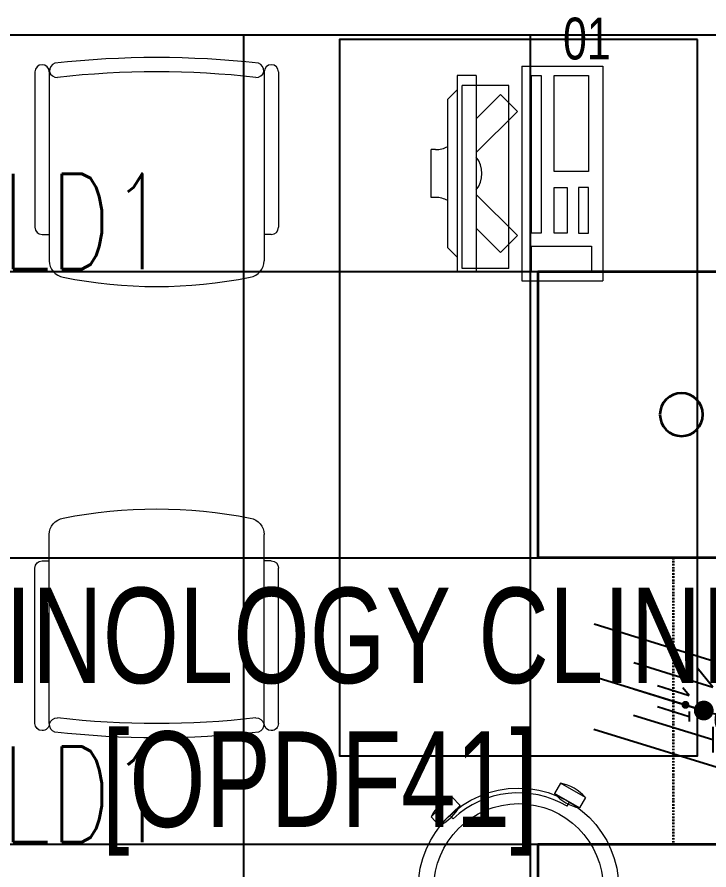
# Model space of a CAD drawing. Extents: x -12260 to 57327, y -29287 to 19916.
# Drawn here: x 46801 to 48250, y 3686 to 5473 of the extents above; entities that cross this region are included whole.
import ezdxf
from ezdxf.enums import TextEntityAlignment as Align

# ---------------------------------------------------------------- set-up
doc = ezdxf.new("R2010")
doc.units = 0
doc.header["$LTSCALE"] = 0.25
doc.linetypes.add('DASHDOT', pattern=[25.4, 12.7, -6.35, 0, -6.35])
for name, color, linetype, lineweight in [('01-First Floor$0$72_EGR_BASE_TEXT', 252, 'Continuous', 5), ('01-First Floor$0$72_EGR_EQP_TAG', 142, 'Continuous', 5), ('01-First Floor$0$LOADING', 253, 'Continuous', 5), ('01-First Floor$0$Walls', 251, 'Continuous', 5), ('E-LITE-CIRC-NUMB', 6, 'Continuous', 25), ('E-LITE-CLNG', 150, 'Continuous', 35), ('E-LITE-CLNG-CNDT', 6, 'DASHDOT', 35), ('E-LITE-CTRL', 6, 'Continuous', 25), ('E-LITE-IDEN', 6, 'Continuous', 25), ('E-POWR-WIRE', 6, 'Continuous', 25), ('E-POWR-WIRE @ 100', 6, 'Continuous', 25), ('E-POWR-WIRE @ 20', 6, 'Continuous', 25), ('E-POWR-WIRE @ 50', 6, 'Continuous', 25)]:
    doc.layers.add(name, color=color, linetype=linetype, lineweight=lineweight)
doc.layers.add('01-First Floor$0$FALSE CEILING', color=251, linetype='Continuous')
doc.layers.add('01-First Floor$0$TME-NON MEDICAL FURNITURE', color=242, linetype='Continuous')
doc.styles.add('01-First Floor$0$X3G_ENTITY_257CFD', font='swisscl.ttf', dxfattribs={"height": 200})
doc.styles.add('01-First Floor$0$X3G_ENTITY_9EC9', font='swisscl.ttf', dxfattribs={"height": 0.2})
doc.styles.add('01-First Floor$0$X3G_ENTITY_9F38', font='swisscl.ttf', dxfattribs={"height": 0.2})
doc.styles.add('DC_SIMPLEX', font='SIMPLEX.shx', dxfattribs={"width": 0.7})

# ---------------------------------------------------------------- blocks, each defined once
blk = doc.blocks.new('01-First Floor$0$GF21016-P')
at = {"layer": '01-First Floor$0$LOADING', "extrusion": (-1.24384e-09, -1.20261e-09, -1)}
for p, q in [((0.0128, 0.0179), (0.0128, 0.4136)), ((0.4628, 0.0179), (0.4628, 0.4136)), ((-0.0022, 0.3585), (0.0128, 0.3585)), ((0.4778, 0.3585), (0.4628, 0.3585)), ((-0.0172, 0.0179), (-0.0172, 0.3435)), ((0.4928, 0.0179), (0.4928, 0.3435)), ((0.4778, 0.0029), (0.4778, 0.0029))]:
    blk.add_line(p, q, dxfattribs=at)
for centre, radius, start, end in [((-0.2378, -0.5362), 1.0036, 78.7568, 101.2432), ((-0.0478, 0.4136), 0.035, 0, 80.6557), ((-0.4278, 0.4136), 0.035, 99.3443, 180), ((0.0022, 0.3435), 0.015, 0, 90), ((-0.4778, 0.3435), 0.015, 90, 180), ((0.0022, 0.0179), 0.015, 270, 0), ((0.0022, 0.0179), 0.015, 180, 270), ((-0.0284, 0.0145), 0.015, 284.3864, 95.5209), ((-0.2378, 1.8928), 1.8749, 263.6341, 276.3659), ((-0.4471, 0.0145), 0.015, 84.4791, 255.6136), ((-0.4778, 0.0179), 0.015, 270, 0), ((-0.4778, 0.0179), 0.015, 180, 270), ((-0.2378, 1.8734), 1.8855, 263.5119, 276.4881)]:
    blk.add_arc(centre, radius, start, end, dxfattribs=at)
blk = doc.blocks.new('01-First Floor$0$ITCWLS1-P')
at = {"layer": '01-First Floor$0$LOADING'}
for p, q in [((-0.17, 0.45), (-0.17, 0)), ((-0.17, 0.45), (0, 0.45)), ((0, 0.45), (0, 0)), ((-0.2651, 0.43, 0), (-0.3051, 0.43, 0)), ((-0.3051, 0.43, 0), (-0.3051, 0.02, 0)), ((-0.2651, 0.43, 0), (-0.2651, 0.02, 0)), ((-0.1496, 0.4305), (-0.1291, 0.4305)), ((-0.1291, 0.4305), (-0.1291, 0.4089)), ((-0.3251, 0.38, 0), (-0.3051, 0.4, 0)), ((-0.197, 0.4094), (-0.295, 0.4094)), ((-0.295, 0.0264), (-0.295, 0.4094)), ((-0.197, 0.0264), (-0.197, 0.4094)), ((-0.3251, 0.38, 0), (-0.3251, 0.07, 0)), ((-0.3503, 0.275), (-0.3596, 0.275)), ((-0.3596, 0.175), (-0.3596, 0.275)), ((-0.3503, 0.175), (-0.3596, 0.175)), ((-0.3251, 0.07, 0), (-0.3051, 0.05, 0)), ((-0.3051, 0.02, 0), (-0.2651, 0.02, 0)), ((-0.197, 0.0264), (-0.295, 0.0264)), ((-0.17, 0), (0, 0))]:
    blk.add_line(p, q, dxfattribs=at)
at = {"layer": '01-First Floor$0$LOADING', "extrusion": (2.48281e-10, 3.18408e-10, -1)}
for p, q in [((-0.2651, 0.3395), (-0.2144, 0.3902)), ((-0.1791, 0.3548), (-0.2144, 0.3902)), ((-0.2651, 0.2688), (-0.1791, 0.3548))]:
    blk.add_line(p, q, dxfattribs=at)
at = {"layer": '01-First Floor$0$LOADING', "extrusion": (2.48281e-10, -3.18408e-10, -1)}
for p, q in [((-0.2651, 0.1812), (-0.1791, 0.0952)), ((-0.2651, 0.1105), (-0.2144, 0.0598)), ((-0.1791, 0.0952), (-0.2144, 0.0598))]:
    blk.add_line(p, q, dxfattribs=at)
at = {"layer": '01-First Floor$0$LOADING'}
for points in [[(-0.1291, 0.4089), (-0.1291, 0.1), (-0.1496, 0.1), (-0.1496, 0.4305)], [(-0.1496, 0.1), (-0.1496, 0.1), (-0.1496, 0.1), (-0.1496, 0.1), (-0.1496, 0.1), (-0.1496, 0.1), (-0.1496, 0.1), (-0.1496, 0.1), (-0.1496, 0.1)], [(-0.1496, 0.1), (-0.1496, 0.1), (-0.1496, 0.1), (-0.1496, 0.1), (-0.1496, 0.1), (-0.1496, 0.1), (-0.1496, 0.1), (-0.1496, 0.1), (-0.1496, 0.1), (-0.1496, 0.1), (-0.1496, 0.1), (-0.1496, 0.1), (-0.1496, 0.1), (-0.1496, 0.1), (-0.1496, 0.1), (-0.1496, 0.1), (-0.1496, 0.1), (-0.1496, 0.1)], [(-0.1496, 0.1), (-0.1496, 0.1), (-0.1496, 0.1), (-0.1496, 0.1), (-0.1496, 0.1), (-0.1496, 0.1), (-0.1496, 0.1), (-0.1496, 0.1), (-0.1496, 0.1), (-0.1496, 0.1)], [(-0.1496, 0.1), (-0.1496, 0.1), (-0.1496, 0.1), (-0.1496, 0.1), (-0.1496, 0.1), (-0.1496, 0.1), (-0.1496, 0.1)], [(-0.1496, 0.1), (-0.1496, 0.1), (-0.1496, 0.1), (-0.1496, 0.1), (-0.1496, 0.1), (-0.1496, 0.1), (-0.1496, 0.1), (-0.1496, 0.1), (-0.1496, 0.1), (-0.1496, 0.1)], [(-0.1496, 0.1), (-0.1496, 0.1), (-0.1496, 0.1), (-0.1496, 0.1), (-0.1496, 0.1), (-0.1496, 0.1), (-0.1496, 0.1), (-0.1496, 0.1), (-0.1496, 0.1), (-0.1496, 0.1), (-0.1496, 0.1), (-0.1496, 0.1), (-0.1496, 0.1), (-0.1496, 0.1), (-0.1496, 0.1)], [(-0.1496, 0.1), (-0.1496, 0.1), (-0.1496, 0.1), (-0.1496, 0.1), (-0.1496, 0.1), (-0.1496, 0.1), (-0.1496, 0.1), (-0.1496, 0.1), (-0.1496, 0.1), (-0.1496, 0.1)], [(-0.1496, 0.1), (-0.1496, 0.1), (-0.1496, 0.1), (-0.1496, 0.1), (-0.1496, 0.1), (-0.1496, 0.1), (-0.1496, 0.1), (-0.1496, 0.1), (-0.1496, 0.1), (-0.1496, 0.1)], [(-0.1496, 0.1), (-0.1496, 0.1), (-0.1496, 0.1), (-0.1496, 0.1), (-0.1496, 0.1), (-0.1496, 0.1), (-0.1496, 0.1), (-0.1496, 0.1), (-0.1496, 0.1), (-0.1496, 0.1), (-0.1496, 0.1), (-0.1496, 0.1), (-0.1496, 0.1), (-0.1496, 0.1), (-0.1496, 0.1), (-0.1496, 0.1), (-0.1496, 0.1), (-0.1496, 0.1), (-0.1496, 0.1), (-0.1496, 0.1), (-0.1496, 0.1), (-0.1496, 0.1), (-0.1496, 0.1), (-0.1496, 0.1), (-0.1496, 0.1), (-0.1496, 0.1), (-0.1496, 0.1), (-0.1496, 0.1), (-0.1496, 0.1), (-0.1496, 0.1), (-0.1496, 0.1), (-0.1496, 0.1), (-0.1496, 0.1), (-0.1496, 0.1), (-0.1496, 0.1), (-0.1496, 0.1), (-0.1496, 0.1), (-0.1496, 0.1), (-0.1496, 0.1), (-0.1496, 0.1), (-0.1496, 0.1), (-0.1496, 0.1), (-0.1496, 0.1), (-0.1496, 0.1), (-0.1496, 0.1), (-0.1496, 0.1), (-0.1496, 0.1), (-0.1496, 0.1), (-0.1496, 0.1), (-0.1496, 0.1), (-0.1496, 0.1), (-0.1496, 0.1), (-0.1496, 0.1), (-0.1496, 0.1)], [(-0.1496, 0.1), (-0.1496, 0.1), (-0.1496, 0.1), (-0.1496, 0.1), (-0.1496, 0.1), (-0.1496, 0.1), (-0.1496, 0.1), (-0.1496, 0.1), (-0.1496, 0.1), (-0.1496, 0.1), (-0.1496, 0.1), (-0.1496, 0.1), (-0.1496, 0.1), (-0.1496, 0.1), (-0.1496, 0.1), (-0.1496, 0.1), (-0.1496, 0.1), (-0.1496, 0.1), (-0.1496, 0.1), (-0.1496, 0.1), (-0.1496, 0.1), (-0.1496, 0.1), (-0.1496, 0.1), (-0.1496, 0.1), (-0.1496, 0.1), (-0.1496, 0.1), (-0.1496, 0.1), (-0.1496, 0.1), (-0.1496, 0.1), (-0.1496, 0.1), (-0.1496, 0.1), (-0.1496, 0.1), (-0.1496, 0.1), (-0.1496, 0.1), (-0.1496, 0.1), (-0.1496, 0.1), (-0.1496, 0.1), (-0.1496, 0.1), (-0.1496, 0.1), (-0.1496, 0.1), (-0.1496, 0.1), (-0.1496, 0.1), (-0.1496, 0.1), (-0.1496, 0.1), (-0.1496, 0.1), (-0.1496, 0.1), (-0.1496, 0.1), (-0.1496, 0.1), (-0.1496, 0.1), (-0.1496, 0.1), (-0.1496, 0.1), (-0.1496, 0.1), (-0.1496, 0.1), (-0.1496, 0.1), (-0.1496, 0.1), (-0.1496, 0.1), (-0.1496, 0.1), (-0.1496, 0.1), (-0.1496, 0.1), (-0.1496, 0.1), (-0.1496, 0.1), (-0.1496, 0.1), (-0.1496, 0.1), (-0.1496, 0.1), (-0.1496, 0.1), (-0.1496, 0.1), (-0.1496, 0.1), (-0.1496, 0.1), (-0.1496, 0.1), (-0.1496, 0.1), (-0.1496, 0.1), (-0.1496, 0.1), (-0.1496, 0.1), (-0.1496, 0.1), (-0.1496, 0.1), (-0.1496, 0.1), (-0.1496, 0.1), (-0.1496, 0.1), (-0.1496, 0.1), (-0.1496, 0.1), (-0.1496, 0.1), (-0.1496, 0.1), (-0.1496, 0.1), (-0.1496, 0.1), (-0.1496, 0.1), (-0.1496, 0.1), (-0.1496, 0.1), (-0.1496, 0.1), (-0.1496, 0.1)], [(-0.1496, 0.1), (-0.1496, 0.1), (-0.1496, 0.1), (-0.1496, 0.1), (-0.1496, 0.1), (-0.1496, 0.1), (-0.1496, 0.1), (-0.1496, 0.1), (-0.1496, 0.1), (-0.1496, 0.1), (-0.1496, 0.1), (-0.1496, 0.1)], [(-0.1496, 0.1), (-0.1496, 0.1), (-0.1496, 0.1), (-0.1496, 0.1), (-0.1496, 0.1), (-0.1496, 0.1), (-0.1496, 0.1)], [(-0.1496, 0.1), (-0.1496, 0.1), (-0.1496, 0.1), (-0.1496, 0.1), (-0.1496, 0.1), (-0.1496, 0.1), (-0.1496, 0.1), (-0.1496, 0.1), (-0.1496, 0.1), (-0.1496, 0.1), (-0.1496, 0.1), (-0.1496, 0.1), (-0.1496, 0.1), (-0.1496, 0.1), (-0.1496, 0.1), (-0.1496, 0.1), (-0.1496, 0.1)], [(-0.1496, 0.1), (-0.1496, 0.1), (-0.1496, 0.1), (-0.1496, 0.1), (-0.1496, 0.1), (-0.1496, 0.1), (-0.1496, 0.1), (-0.1496, 0.1), (-0.1496, 0.1), (-0.1496, 0.1), (-0.1496, 0.1), (-0.1496, 0.1), (-0.1496, 0.1), (-0.1496, 0.1), (-0.1496, 0.1), (-0.1496, 0.1), (-0.1496, 0.1), (-0.1496, 0.1), (-0.1496, 0.1), (-0.1496, 0.1), (-0.1496, 0.1), (-0.1496, 0.1), (-0.1496, 0.1), (-0.1496, 0.1), (-0.1496, 0.1), (-0.1496, 0.1), (-0.1496, 0.1), (-0.1496, 0.1), (-0.1496, 0.1), (-0.1496, 0.1), (-0.1496, 0.1), (-0.1496, 0.1), (-0.1496, 0.1), (-0.1496, 0.1), (-0.1496, 0.1), (-0.1496, 0.1), (-0.1496, 0.1), (-0.1496, 0.1), (-0.1496, 0.1), (-0.1496, 0.1), (-0.1496, 0.1), (-0.1496, 0.1), (-0.1496, 0.1), (-0.1496, 0.1), (-0.1496, 0.1), (-0.1496, 0.1), (-0.1496, 0.1), (-0.1496, 0.1), (-0.1496, 0.1), (-0.1496, 0.1), (-0.1496, 0.1), (-0.1496, 0.1), (-0.1496, 0.1), (-0.1496, 0.1), (-0.1496, 0.1), (-0.1496, 0.1), (-0.1496, 0.1), (-0.1496, 0.1), (-0.1496, 0.1), (-0.1496, 0.1), (-0.1496, 0.1), (-0.1496, 0.1), (-0.1496, 0.1), (-0.1496, 0.1), (-0.1496, 0.1), (-0.1496, 0.1), (-0.1496, 0.1), (-0.1496, 0.1), (-0.1496, 0.1), (-0.1496, 0.1), (-0.1496, 0.1), (-0.1496, 0.1), (-0.1496, 0.1), (-0.1496, 0.1), (-0.1496, 0.1), (-0.1496, 0.1), (-0.1496, 0.1), (-0.1496, 0.1), (-0.1496, 0.1), (-0.1496, 0.1), (-0.1496, 0.1), (-0.1496, 0.1), (-0.1496, 0.1), (-0.1496, 0.1), (-0.1496, 0.1), (-0.1496, 0.1), (-0.1496, 0.1), (-0.1496, 0.1), (-0.1496, 0.1), (-0.1496, 0.1), (-0.1496, 0.1), (-0.1496, 0.1), (-0.1496, 0.1), (-0.1496, 0.1), (-0.1496, 0.1), (-0.1496, 0.1), (-0.1496, 0.1), (-0.1496, 0.1), (-0.1496, 0.1), (-0.1496, 0.1), (-0.1496, 0.1), (-0.1496, 0.1), (-0.1496, 0.1), (-0.1496, 0.1), (-0.1496, 0.1), (-0.1496, 0.1), (-0.1496, 0.1), (-0.1496, 0.1), (-0.1496, 0.1), (-0.1496, 0.1), (-0.1496, 0.1)], [(-0.1496, 0.1), (-0.1496, 0.1), (-0.1496, 0.1), (-0.1496, 0.1), (-0.1496, 0.1), (-0.1496, 0.1), (-0.1496, 0.1), (-0.1496, 0.1)]]:
    blk.add_lwpolyline(points, dxfattribs=at)
for points in [[(-0.1019, 0.4305), (-0.0304, 0.4305), (-0.0304, 0.2294), (-0.1019, 0.2294)], [(-0.1019, 0.1954), (-0.0747, 0.1954), (-0.0747, 0.1), (-0.1019, 0.1)], [(-0.0304, 0.1954), (-0.0508, 0.1954), (-0.0508, 0.1), (-0.0304, 0.1)], [(-0.1496, 0.1), (-0.1496, 0.1), (-0.1496, 0.1), (-0.1496, 0.1), (-0.1496, 0.1), (-0.1496, 0.1), (-0.1496, 0.1), (-0.1496, 0.1), (-0.1496, 0.1), (-0.1496, 0.1), (-0.1496, 0.1), (-0.1496, 0.1), (-0.1496, 0.1), (-0.1496, 0.1), (-0.1496, 0.1), (-0.1496, 0.1), (-0.1496, 0.1), (-0.1496, 0.1), (-0.1496, 0.1), (-0.1496, 0.1), (-0.1496, 0.1), (-0.1496, 0.1), (-0.1496, 0.1), (-0.1496, 0.1), (-0.1496, 0.1), (-0.1496, 0.1), (-0.1496, 0.1), (-0.1496, 0.1), (-0.1496, 0.1), (-0.1496, 0.1), (-0.1496, 0.1), (-0.1496, 0.1), (-0.1496, 0.1), (-0.1496, 0.1), (-0.1496, 0.1), (-0.1496, 0.1), (-0.1496, 0.1), (-0.1496, 0.1), (-0.1496, 0.1), (-0.1496, 0.1), (-0.1496, 0.1), (-0.1496, 0.1), (-0.1496, 0.1), (-0.1496, 0.1), (-0.1496, 0.1), (-0.1496, 0.1), (-0.1496, 0.1), (-0.1496, 0.1), (-0.1496, 0.1), (-0.1496, 0.1), (-0.1496, 0.1), (-0.1496, 0.1), (-0.1496, 0.1), (-0.1496, 0.1), (-0.1496, 0.1), (-0.1496, 0.1), (-0.1496, 0.1), (-0.1496, 0.1), (-0.1496, 0.1), (-0.1496, 0.1), (-0.1496, 0.1), (-0.1496, 0.1), (-0.1496, 0.1), (-0.1496, 0.1), (-0.1496, 0.1), (-0.1496, 0.1), (-0.1496, 0.1), (-0.1496, 0.1), (-0.1496, 0.1), (-0.1496, 0.1), (-0.1496, 0.1), (-0.1496, 0.1), (-0.1496, 0.1), (-0.1496, 0.1), (-0.1496, 0.1), (-0.1496, 0.1), (-0.1496, 0.1), (-0.1496, 0.1), (-0.1496, 0.1), (-0.1496, 0.1), (-0.1496, 0.1), (-0.1496, 0.1), (-0.1496, 0.1), (-0.1496, 0.1), (-0.1496, 0.1), (-0.1496, 0.1), (-0.1496, 0.1), (-0.1496, 0.1), (-0.1496, 0.1), (-0.1496, 0.1), (-0.1496, 0.1), (-0.1496, 0.1), (-0.1496, 0.1), (-0.1496, 0.1), (-0.1496, 0.1), (-0.1496, 0.1), (-0.1496, 0.1), (-0.1496, 0.1), (-0.1496, 0.1), (-0.1496, 0.1), (-0.1496, 0.1), (-0.1496, 0.1), (-0.1496, 0.1), (-0.1496, 0.1), (-0.1496, 0.1), (-0.1496, 0.1), (-0.1496, 0.1), (-0.1496, 0.1), (-0.1496, 0.1), (-0.1496, 0.1), (-0.1496, 0.1), (-0.1496, 0.1), (-0.1496, 0.1), (-0.1496, 0.1), (-0.1496, 0.1), (-0.1496, 0.1), (-0.1496, 0.1), (-0.1496, 0.1), (-0.1496, 0.1), (-0.1496, 0.1), (-0.1496, 0.1), (-0.1496, 0.1), (-0.1496, 0.1), (-0.1496, 0.1), (-0.1496, 0.1), (-0.1496, 0.1), (-0.1496, 0.1), (-0.1496, 0.1), (-0.1496, 0.1), (-0.1496, 0.1), (-0.1496, 0.1), (-0.1496, 0.1), (-0.1496, 0.1), (-0.1496, 0.1), (-0.1496, 0.1), (-0.1496, 0.1), (-0.1496, 0.1), (-0.1496, 0.1), (-0.1496, 0.1), (-0.1496, 0.1), (-0.1496, 0.1), (-0.1496, 0.1), (-0.1496, 0.1), (-0.1496, 0.1), (-0.1496, 0.1), (-0.1496, 0.1), (-0.1496, 0.1), (-0.1496, 0.1), (-0.1496, 0.1), (-0.1496, 0.1), (-0.1496, 0.1), (-0.1496, 0.1), (-0.1496, 0.1), (-0.1496, 0.1), (-0.1496, 0.1), (-0.1496, 0.1), (-0.1496, 0.1), (-0.1496, 0.1), (-0.1496, 0.1), (-0.1496, 0.1), (-0.1496, 0.1), (-0.1496, 0.1), (-0.1496, 0.1), (-0.1496, 0.1), (-0.1496, 0.1), (-0.1496, 0.1), (-0.1496, 0.1), (-0.1496, 0.1), (-0.1496, 0.1), (-0.1496, 0.1), (-0.1496, 0.1), (-0.1496, 0.1), (-0.1496, 0.1), (-0.1496, 0.1), (-0.1496, 0.1), (-0.1496, 0.1), (-0.1496, 0.1), (-0.1496, 0.1), (-0.1496, 0.1), (-0.1496, 0.1), (-0.1496, 0.1), (-0.1496, 0.1), (-0.1496, 0.1), (-0.1496, 0.1), (-0.1496, 0.1), (-0.1496, 0.1), (-0.1496, 0.1), (-0.1496, 0.1), (-0.1496, 0.1), (-0.1496, 0.1), (-0.1496, 0.1), (-0.1496, 0.1), (-0.1496, 0.1), (-0.1496, 0.1), (-0.1496, 0.1), (-0.1496, 0.1), (-0.1496, 0.1), (-0.1496, 0.1), (-0.1496, 0.1), (-0.1496, 0.1), (-0.1496, 0.1), (-0.1496, 0.1), (-0.1496, 0.1), (-0.1496, 0.1), (-0.1496, 0.1), (-0.1496, 0.1), (-0.1496, 0.1), (-0.1496, 0.1), (-0.1496, 0.1), (-0.1496, 0.1), (-0.1496, 0.1), (-0.1496, 0.1), (-0.1496, 0.1), (-0.1496, 0.1), (-0.1496, 0.1), (-0.1496, 0.1), (-0.1496, 0.1), (-0.1496, 0.1), (-0.1496, 0.1), (-0.1496, 0.1), (-0.1496, 0.1), (-0.1496, 0.1), (-0.1496, 0.1), (-0.1496, 0.1), (-0.1496, 0.1), (-0.1496, 0.1), (-0.1496, 0.1), (-0.1496, 0.1), (-0.1496, 0.1), (-0.1496, 0.1), (-0.1496, 0.1), (-0.1496, 0.1), (-0.1496, 0.1), (-0.1496, 0.1), (-0.1496, 0.1), (-0.1496, 0.1), (-0.1496, 0.1), (-0.1496, 0.1), (-0.1496, 0.1), (-0.1496, 0.1), (-0.1496, 0.1), (-0.1496, 0.1), (-0.1496, 0.1), (-0.1496, 0.1), (-0.1496, 0.1), (-0.1496, 0.1), (-0.1496, 0.1), (-0.1496, 0.1), (-0.1496, 0.1), (-0.1496, 0.1), (-0.1496, 0.1), (-0.1496, 0.1), (-0.1496, 0.1), (-0.1496, 0.1), (-0.1496, 0.1), (-0.1496, 0.1), (-0.1496, 0.1), (-0.1496, 0.1), (-0.1496, 0.1), (-0.1496, 0.1), (-0.1496, 0.1), (-0.1496, 0.1), (-0.1496, 0.1), (-0.1496, 0.1), (-0.1496, 0.1), (-0.1496, 0.1), (-0.1496, 0.1), (-0.1496, 0.1), (-0.1496, 0.1), (-0.1496, 0.1), (-0.1496, 0.1), (-0.1496, 0.1), (-0.1496, 0.1), (-0.1496, 0.1), (-0.1496, 0.1), (-0.1496, 0.1), (-0.1496, 0.1)], [(-0.1496, 0.1), (-0.1496, 0.1), (-0.1496, 0.1), (-0.1496, 0.1), (-0.1496, 0.1), (-0.1496, 0.1), (-0.1496, 0.1), (-0.1496, 0.1), (-0.1496, 0.1), (-0.1496, 0.1), (-0.1496, 0.1), (-0.1496, 0.1), (-0.1496, 0.1), (-0.1496, 0.1), (-0.1496, 0.1), (-0.1496, 0.1), (-0.1496, 0.1), (-0.1496, 0.1), (-0.1496, 0.1), (-0.1496, 0.1), (-0.1496, 0.1), (-0.1496, 0.1), (-0.1496, 0.1), (-0.1496, 0.1), (-0.1496, 0.1), (-0.1496, 0.1), (-0.1496, 0.1), (-0.1496, 0.1), (-0.1496, 0.1), (-0.1496, 0.1), (-0.1496, 0.1), (-0.1496, 0.1), (-0.1496, 0.1), (-0.1496, 0.1), (-0.1496, 0.1), (-0.1496, 0.1), (-0.1496, 0.1), (-0.1496, 0.1), (-0.1496, 0.1), (-0.1496, 0.1), (-0.1496, 0.1), (-0.1496, 0.1), (-0.1496, 0.1), (-0.1496, 0.1), (-0.1496, 0.1), (-0.1496, 0.1), (-0.1496, 0.1), (-0.1496, 0.1), (-0.1496, 0.1), (-0.1496, 0.1), (-0.1496, 0.1), (-0.1496, 0.1), (-0.1496, 0.1), (-0.1496, 0.1), (-0.1496, 0.1), (-0.1496, 0.1), (-0.1496, 0.1), (-0.1496, 0.1), (-0.1496, 0.1), (-0.1496, 0.1), (-0.1496, 0.1), (-0.1496, 0.1), (-0.1496, 0.1), (-0.1496, 0.1), (-0.1496, 0.1), (-0.1496, 0.1), (-0.1496, 0.1), (-0.1496, 0.1), (-0.1496, 0.1), (-0.1496, 0.1), (-0.1496, 0.1), (-0.1496, 0.1), (-0.1496, 0.1), (-0.1496, 0.1), (-0.1496, 0.1), (-0.1496, 0.1), (-0.1496, 0.1), (-0.1496, 0.1), (-0.1496, 0.1), (-0.1496, 0.1), (-0.1496, 0.1), (-0.1496, 0.1), (-0.1496, 0.1), (-0.1496, 0.1), (-0.1496, 0.1), (-0.1496, 0.1), (-0.1496, 0.1), (-0.1496, 0.1), (-0.1496, 0.1), (-0.1496, 0.1), (-0.1496, 0.1), (-0.1496, 0.1), (-0.1496, 0.1), (-0.1496, 0.1), (-0.1496, 0.1), (-0.1496, 0.1), (-0.1496, 0.1), (-0.1496, 0.1), (-0.1496, 0.1), (-0.1496, 0.1), (-0.1496, 0.1), (-0.1496, 0.1), (-0.1496, 0.1), (-0.1496, 0.1), (-0.1496, 0.1), (-0.1496, 0.1), (-0.1496, 0.1), (-0.1496, 0.1), (-0.1496, 0.1), (-0.1496, 0.1), (-0.1496, 0.1), (-0.1496, 0.1), (-0.1496, 0.1), (-0.1496, 0.1), (-0.1496, 0.1), (-0.1496, 0.1), (-0.1496, 0.1), (-0.1496, 0.1), (-0.1496, 0.1), (-0.1496, 0.1), (-0.1496, 0.1), (-0.1496, 0.1), (-0.1496, 0.1), (-0.1496, 0.1), (-0.1496, 0.1), (-0.1496, 0.1), (-0.1496, 0.1), (-0.1496, 0.1), (-0.1496, 0.1), (-0.1496, 0.1), (-0.1496, 0.1), (-0.1496, 0.1), (-0.1496, 0.1), (-0.1496, 0.1), (-0.1496, 0.1), (-0.1496, 0.1), (-0.1496, 0.1), (-0.1496, 0.1), (-0.1496, 0.1), (-0.1496, 0.1), (-0.1496, 0.1), (-0.1496, 0.1), (-0.1496, 0.1), (-0.1496, 0.1), (-0.1496, 0.1), (-0.1496, 0.1), (-0.1496, 0.1), (-0.1496, 0.1), (-0.1496, 0.1), (-0.1496, 0.1), (-0.1496, 0.1), (-0.1496, 0.1), (-0.1496, 0.1), (-0.1496, 0.1), (-0.1496, 0.1), (-0.1496, 0.1), (-0.1496, 0.1), (-0.1496, 0.1), (-0.1496, 0.1), (-0.1496, 0.1), (-0.1496, 0.1), (-0.1496, 0.1), (-0.1496, 0.1), (-0.1496, 0.1), (-0.1496, 0.1), (-0.1496, 0.1), (-0.1496, 0.1), (-0.1496, 0.1), (-0.1496, 0.1), (-0.1496, 0.1), (-0.1496, 0.1), (-0.1496, 0.1), (-0.1496, 0.1), (-0.1496, 0.1), (-0.1496, 0.1), (-0.1496, 0.1), (-0.1496, 0.1), (-0.1496, 0.1), (-0.1496, 0.1), (-0.1496, 0.1), (-0.1496, 0.1), (-0.1496, 0.1), (-0.1496, 0.1), (-0.1496, 0.1), (-0.1496, 0.1), (-0.1496, 0.1), (-0.1496, 0.1), (-0.1496, 0.1), (-0.1496, 0.1), (-0.1496, 0.1), (-0.1496, 0.1), (-0.1496, 0.1), (-0.1496, 0.1), (-0.1496, 0.1), (-0.1496, 0.1), (-0.1496, 0.1), (-0.1496, 0.1), (-0.1496, 0.1), (-0.1496, 0.1), (-0.1496, 0.1), (-0.1496, 0.1), (-0.1496, 0.1), (-0.1496, 0.1), (-0.1496, 0.1), (-0.1496, 0.1), (-0.1496, 0.1), (-0.1496, 0.1), (-0.1496, 0.1), (-0.1496, 0.1), (-0.1496, 0.1), (-0.1496, 0.1), (-0.1496, 0.1), (-0.1496, 0.1), (-0.1496, 0.1)], [(-0.1496, 0.1), (-0.1496, 0.1), (-0.1496, 0.1), (-0.1496, 0.1), (-0.1496, 0.1), (-0.1496, 0.1), (-0.1496, 0.1), (-0.1496, 0.1), (-0.1496, 0.1), (-0.1496, 0.1), (-0.1496, 0.1), (-0.1496, 0.1), (-0.1496, 0.1), (-0.1496, 0.1), (-0.1496, 0.1), (-0.1496, 0.1), (-0.1496, 0.1), (-0.1496, 0.1), (-0.1496, 0.1), (-0.1496, 0.1), (-0.1496, 0.1), (-0.1496, 0.1), (-0.1496, 0.1), (-0.1496, 0.1), (-0.1496, 0.1), (-0.1496, 0.1), (-0.1496, 0.1), (-0.1496, 0.1), (-0.1496, 0.1), (-0.1496, 0.1), (-0.1496, 0.1), (-0.1496, 0.1), (-0.1496, 0.1), (-0.1496, 0.1), (-0.1496, 0.1), (-0.1496, 0.1), (-0.1496, 0.1), (-0.1496, 0.1), (-0.1496, 0.1), (-0.1496, 0.1), (-0.1496, 0.1), (-0.1496, 0.1), (-0.1496, 0.1), (-0.1496, 0.1), (-0.1496, 0.1), (-0.1496, 0.1), (-0.1496, 0.1), (-0.1496, 0.1), (-0.1496, 0.1), (-0.1496, 0.1), (-0.1496, 0.1), (-0.1496, 0.1), (-0.1496, 0.1), (-0.1496, 0.1), (-0.1496, 0.1), (-0.1496, 0.1), (-0.1496, 0.1), (-0.1496, 0.1), (-0.1496, 0.1), (-0.1496, 0.1), (-0.1496, 0.1), (-0.1496, 0.1), (-0.1496, 0.1), (-0.1496, 0.1), (-0.1496, 0.1), (-0.1496, 0.1), (-0.1496, 0.1), (-0.1496, 0.1), (-0.1496, 0.1), (-0.1496, 0.1), (-0.1496, 0.1), (-0.1496, 0.1), (-0.1496, 0.1), (-0.1496, 0.1), (-0.1496, 0.1), (-0.1496, 0.1), (-0.1496, 0.1), (-0.1496, 0.1), (-0.1496, 0.1), (-0.1496, 0.1), (-0.1496, 0.1), (-0.1496, 0.1), (-0.1496, 0.1), (-0.1496, 0.1), (-0.1496, 0.1), (-0.1496, 0.1), (-0.1496, 0.1), (-0.1496, 0.1), (-0.1496, 0.1), (-0.1496, 0.1), (-0.1496, 0.1), (-0.1496, 0.1), (-0.1496, 0.1), (-0.1496, 0.1), (-0.1496, 0.1), (-0.1496, 0.1), (-0.1496, 0.1), (-0.1496, 0.1), (-0.1496, 0.1), (-0.1496, 0.1), (-0.1496, 0.1), (-0.1496, 0.1), (-0.1496, 0.1), (-0.1496, 0.1), (-0.1496, 0.1), (-0.1496, 0.1), (-0.1496, 0.1), (-0.1496, 0.1), (-0.1496, 0.1), (-0.1496, 0.1), (-0.1496, 0.1), (-0.1496, 0.1), (-0.1496, 0.1), (-0.1496, 0.1), (-0.1496, 0.1), (-0.1496, 0.1), (-0.1496, 0.1), (-0.1496, 0.1), (-0.1496, 0.1), (-0.1496, 0.1), (-0.1496, 0.1), (-0.1496, 0.1), (-0.1496, 0.1), (-0.1496, 0.1), (-0.1496, 0.1), (-0.1496, 0.1), (-0.1496, 0.1), (-0.1496, 0.1), (-0.1496, 0.1), (-0.1496, 0.1), (-0.1496, 0.1), (-0.1496, 0.1), (-0.1496, 0.1), (-0.1496, 0.1), (-0.1496, 0.1), (-0.1496, 0.1), (-0.1496, 0.1), (-0.1496, 0.1), (-0.1496, 0.1), (-0.1496, 0.1), (-0.1496, 0.1), (-0.1496, 0.1), (-0.1496, 0.1), (-0.1496, 0.1), (-0.1496, 0.1), (-0.1496, 0.1), (-0.1496, 0.1), (-0.1496, 0.1), (-0.1496, 0.1), (-0.1496, 0.1), (-0.1496, 0.1), (-0.1496, 0.1), (-0.1496, 0.1), (-0.1496, 0.1), (-0.1496, 0.1), (-0.1496, 0.1), (-0.1496, 0.1), (-0.1496, 0.1), (-0.1496, 0.1), (-0.1496, 0.1), (-0.1496, 0.1), (-0.1496, 0.1), (-0.1496, 0.1), (-0.1496, 0.1), (-0.1496, 0.1), (-0.1496, 0.1), (-0.1496, 0.1), (-0.1496, 0.1), (-0.1496, 0.1), (-0.1496, 0.1), (-0.1496, 0.1), (-0.1496, 0.1), (-0.1496, 0.1), (-0.1496, 0.1), (-0.1496, 0.1), (-0.1496, 0.1), (-0.1496, 0.1), (-0.1496, 0.1), (-0.1496, 0.1), (-0.1496, 0.1), (-0.1496, 0.1), (-0.1496, 0.1), (-0.1496, 0.1), (-0.1496, 0.1), (-0.1496, 0.1), (-0.1496, 0.1), (-0.1496, 0.1), (-0.1496, 0.1), (-0.1496, 0.1), (-0.1496, 0.1), (-0.1496, 0.1), (-0.1496, 0.1), (-0.1496, 0.1), (-0.1496, 0.1), (-0.1496, 0.1), (-0.1496, 0.1), (-0.1496, 0.1), (-0.1496, 0.1), (-0.1496, 0.1), (-0.1496, 0.1), (-0.1496, 0.1), (-0.1496, 0.1), (-0.1496, 0.1), (-0.1496, 0.1), (-0.1496, 0.1), (-0.1496, 0.1), (-0.1496, 0.1), (-0.1496, 0.1), (-0.1496, 0.1), (-0.1496, 0.1), (-0.1496, 0.1), (-0.1496, 0.1), (-0.1496, 0.1), (-0.1496, 0.1), (-0.1496, 0.1), (-0.1496, 0.1), (-0.1496, 0.1), (-0.1496, 0.1), (-0.1496, 0.1)], [(-0.1496, 0.0727), (-0.0236, 0.0727), (-0.0236, 0.0182), (-0.1496, 0.0182)]]:
    blk.add_lwpolyline(points, close=True, dxfattribs=at)
for centre, radius, start, end in [((-0.3503, 0.325), 0.05, 270, 300.3093), ((-0.3089, 0.225), 0.0556, 321.9431, 38.0569), ((-0.3503, 0.125), 0.05, 59.6907, 90)]:
    blk.add_arc(centre, radius, start, end, dxfattribs=at)
blk = doc.blocks.new('01-First Floor$0$HF10037B-P')
at = {"layer": '01-First Floor$0$LOADING'}
for p, q in [((0.2459, 0.134), (0.1859, 0.134)), ((0.1859, 0.134), (0.1859, 0.109)), ((0.2459, 0.134), (0.2459, 0.109)), ((0.2459, 0.109), (0.1859, 0.109)), ((0, 0), (-0.0142, -0.0583)), ((0, 0), (0.0243, -0.0059)), ((0.0243, -0.0059), (0.01, -0.0642)), ((0.4071, -0.0094), (0.431, -0.0018)), ((0.4071, -0.0094), (0.4255, -0.0665)), ((0.431, -0.0018), (0.4493, -0.0589)), ((0.4069, -0.0417), (0.4165, -0.0387)), ((-0.0142, -0.0583), (0.01, -0.0642)), ((0.4255, -0.0665), (0.4493, -0.0589)), ((0.0524, -0.2725), (0.0674, -0.2525)), ((0.0674, -0.2525), (0.1154, -0.2885)), ((0.3125, -0.2897), (0.362, -0.2558)), ((0.3761, -0.2764), (0.362, -0.2558)), ((0.0524, -0.2725), (0.1004, -0.3085)), ((0.3266, -0.3103), (0.3761, -0.2764)), ((0.3267, -0.268), (0.3323, -0.2763)), ((0.1004, -0.3085), (0.1154, -0.2885)), ((0.3266, -0.3103), (0.3125, -0.2897))]:
    blk.add_line(p, q, dxfattribs=at)
for radius in [0.21, 0.1775]:
    blk.add_circle((0.2161, -0.1014), radius, dxfattribs=at)
for centre, radius, start, end in [((0.2159, 0.0465), 0.0925, 71.0754, 108.9246), ((0.2159, 0.1965), 0.0925, 251.0754, 288.9246), ((0.0779, -0.0499), 0.0925, 147.3419, 185.1912), ((-0.0678, -0.0143), 0.0925, 327.3419, 5.1912), ((0.4996, -0.0113), 0.0925, 178.8412, 216.6904), ((0.3568, -0.057), 0.0925, 358.8412, 36.6904), ((0.2161, -0.1014), 0.2, 303.6037, 17.3657), ((0.0389, -0.3404), 0.0925, 34.1875, 72.0368), ((0.3867, -0.3449), 0.0925, 105.5121, 143.3614), ((0.1289, -0.2205), 0.0925, 214.1875, 252.0368), ((0.3019, -0.2212), 0.0925, 285.5121, 323.3614)]:
    blk.add_arc(centre, radius, start, end, dxfattribs=at)
blk = doc.blocks.new('01-First Floor')
at = {"layer": '01-First Floor$0$FALSE CEILING', "linetype": 'Continuous'}
for p, q in [((47276, 2540), (47276, 5435)), ((47876, 2540), (47876, 5435)), ((45476, 4940), (48976, 4940)), ((45476, 4340), (48976, 4340)), ((45476, 3740), (48976, 3740))]:
    blk.add_line(p, q, dxfattribs=at)
at = {"layer": '01-First Floor$0$FALSE CEILING'}
blk.add_lwpolyline([(45476, 2540), (48976, 2540), (48976, 5435), (45476, 5435)], close=True, dxfattribs=at)
at = {"layer": '01-First Floor$0$FALSE CEILING', "elevation": -0.1}
blk.add_lwpolyline([(48226, 5425.4), (47476, 5425.4), (47476, 3925.4), (48226, 3925.4)], close=True, dxfattribs=at)
at = {"layer": '01-First Floor$0$LOADING', "elevation": -0.1}
blk.add_lwpolyline([(48226, 5425.4), (47476, 5425.4), (47476, 3925.4), (48226, 3925.4)], close=True, dxfattribs=at)
at = {"layer": '01-First Floor$0$Walls'}
blk.add_line((45476, 5435), (48976, 5435), dxfattribs=at)
at = {"layer": '01-First Floor$0$LOADING', "extrusion": (8.01373e-06, 1.93993e-16, 1), "xscale": 1000.00000000001, "yscale": 1000.00000000001, "zscale": 1000.00000000001}
blk.add_blockref('01-First Floor$0$ITCWLS1-P', (48027.9, 4919.9, 0.3), dxfattribs=at)
at = {"layer": '01-First Floor$0$LOADING', "extrusion": (-1.16581e-09, 2.75759e-10, -1), "xscale": -999.9999999999997, "yscale": 999.9999999999997, "zscale": 999.9999999999997, "rotation": 244.2186874640738}
blk.add_blockref('01-First Floor$0$HF10037B-P', (-47853.9, 3408.9, 0.1), dxfattribs=at)
at = {"layer": '01-First Floor$0$TME-NON MEDICAL FURNITURE', "color": 1, "extrusion": (2.67576e-11, -2.24019e-05, 1), "xscale": -1000.000000000004, "yscale": 1000.000000000004, "zscale": -1000.000000000004, "rotation": 180.0000251123528}
blk.add_blockref('01-First Floor$0$GF21016-P', (46855.6, 5375.7, -0.2), dxfattribs=at)
at = {"layer": '01-First Floor$0$TME-NON MEDICAL FURNITURE', "color": 1, "extrusion": (2.67576e-11, 2.24019e-05, 1), "xscale": 1000.000000000004, "yscale": 1000.000000000004, "zscale": -1000.000000000002, "rotation": 359.9999748876472}
blk.add_blockref('01-First Floor$0$GF21016-P', (46855.6, 3975.1, 0), dxfattribs=at)
at = {"layer": '01-First Floor$0$72_EGR_BASE_TEXT', "char_height": 200, "attachment_point": 2}
for s, insert, style in [('ENDOCRINOLOGY CLINIC  (3)', (47345.3, 4277.5, 0), '01-First Floor$0$X3G_ENTITY_9EC9'), ('[OPDF41]', (47434.8, 3976.4), '01-First Floor$0$X3G_ENTITY_9F38')]:
    blk.add_mtext(s, dxfattribs=dict(at, insert=insert, style=style))
at = {"layer": '01-First Floor$0$72_EGR_EQP_TAG', "insert": (47994.4, 5471.3, -0.1), "char_height": 87.47, "attachment_point": 2, "style": '01-First Floor$0$X3G_ENTITY_257CFD'}
blk.add_mtext('01', dxfattribs=at)
blk = doc.blocks.new('*U25')
blk.add_lwpolyline([(-300, 300), (-300, -300), (300, -300), (300, 300)], close=True)
blk.add_circle((0, 0), 45)
at = {"layer": 'E-LITE-CIRC-NUMB', "style": 'DC_SIMPLEX', "width": 0.7, "flags": 8}
blk.add_attdef('CIRCUIT', text='', height=200, rotation=0, dxfattribs=at).set_placement((-473.9, 300), align=Align.RIGHT)
at = {"layer": 'E-LITE-CTRL', "style": 'DC_SIMPLEX', "width": 0.7, "flags": 8}
blk.add_attdef('CONTROL', (1118.9, -935), '', height=200, rotation=360, dxfattribs=at)
at = {"layer": 'E-LITE-IDEN', "style": 'DC_SIMPLEX', "width": 0.7, "flags": 8}
blk.add_attdef('TYPE', (460.4, 457.6), '', height=200, rotation=360, dxfattribs=at)
blk = doc.blocks.new('*U41')
for p, q in [((-1.658, 1.617), (1.663, 0.587)), ((1.663, 0.587), (1.004, 1.389)), ((-1.66, 0.515), (1.66, -0.515)), ((-1.663, -0.587), (1.658, -1.617)), ((1.659, -1.078), (1.657, -2.157))]:
    blk.add_line(p, q)
at = {"const_width": 0.414}
blk.add_lwpolyline([(1.278, -0.19, 1), (1.277, -0.604, 1)], format="xyb", close=True, dxfattribs=at)
blk = doc.blocks.new('*U830')
at = {"layer": 'E-POWR-WIRE @ 100', "xscale": 100, "yscale": 100, "zscale": 100}
blk.add_blockref('*U41', (48175.3, 4040), dxfattribs=at)
at = {"layer": 'E-POWR-WIRE @ 20', "xscale": 20, "yscale": 20, "zscale": 20}
blk.add_blockref('*U41', (48175.3, 4040), dxfattribs=at)
at = {"layer": 'E-POWR-WIRE @ 50', "xscale": 50, "yscale": 50, "zscale": 50}
blk.add_blockref('*U41', (48175.3, 4040), dxfattribs=at)

msp = doc.modelspace()

# ---------------------------------------------------------------- linework, layer by layer
at = {"layer": 'E-LITE-CLNG-CNDT'}
msp.add_lwpolyline([(48175.3, 4340), (48175.3, 3740)], dxfattribs=at)

# ---------------------------------------------------------------- block references
at = {"layer": 'E-LITE-CLNG'}
ref = msp.add_blockref('*U25', (46375.3, 4640), dxfattribs=dict(at, xscale=-1))
ref.add_attrib('TYPE', 'LD1', (46768.8, 4944.5), dxfattribs={"layer": 'E-LITE-IDEN', "height": 200, "rotation": 0, "style": 'DC_SIMPLEX', "width": 0.7, "flags": 8})
ref = msp.add_blockref('*U25', (48192.4, 4640, -0.2), dxfattribs=dict(at, xscale=-1))
ref.add_attrib('TYPE', 'LD1', (48585.9, 4944.5, -0.2), dxfattribs={"layer": 'E-LITE-IDEN', "height": 200, "rotation": 0, "style": 'DC_SIMPLEX', "width": 0.7, "flags": 8})
ref = msp.add_blockref('*U25', (46375.3, 3440), dxfattribs=dict(at, xscale=-1))
ref.add_attrib('TYPE', 'LD1', (46768.8, 3744.5), dxfattribs={"layer": 'E-LITE-IDEN', "height": 200, "rotation": 0, "style": 'DC_SIMPLEX', "width": 0.7, "flags": 8})
ref = msp.add_blockref('*U25', (48192.4, 3440, -0.2), dxfattribs=dict(at, xscale=-1))
ref.add_attrib('TYPE', 'LD1', (48585.9, 3744.5, -0.2), dxfattribs={"layer": 'E-LITE-IDEN', "height": 200, "rotation": 0, "style": 'DC_SIMPLEX', "width": 0.7, "flags": 8})
at = {"layer": 'E-LITE-CLNG-CNDT'}
msp.add_blockref('01-First Floor', (0, 0), dxfattribs=at)
at = {"layer": 'E-POWR-WIRE'}
msp.add_blockref('*U830', (0, 0), dxfattribs=at)

doc.saveas('drawing.dxf')
